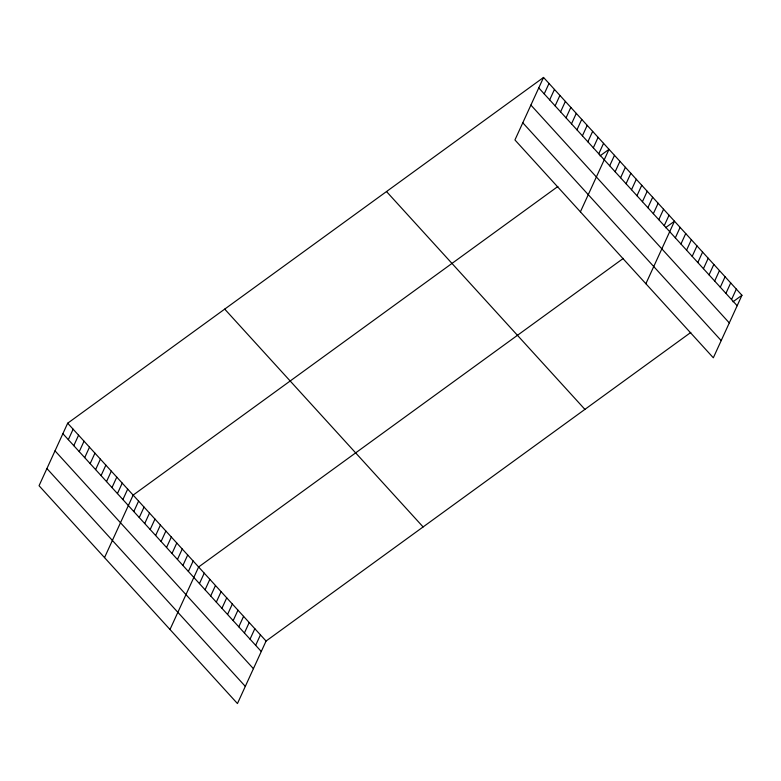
<?xml version="1.0" encoding="UTF-8"?>
<svg xmlns="http://www.w3.org/2000/svg" width="781" height="781" viewBox="0 0 781 781"><rect width="100%" height="100%" fill="white"/><g stroke="black" fill="none" stroke-linecap="round" stroke-linejoin="round"><path stroke-width="1.17" d="M543.547 77.446L514.933 139.955L713.326 357.786L741.95 295.277L543.547 77.446L67.674 423.214L39.05 485.723L237.453 703.554L266.067 641.045L690.804 332.442M68.337 439.664L73.121 429.208M73.795 445.658L78.578 435.193M79.252 451.643L84.036 441.187M84.709 457.637L89.493 447.181M90.157 463.631L94.95 453.165M95.614 469.615L100.407 459.16M101.071 475.609L105.865 465.144M106.528 481.594L111.322 471.138M111.986 487.588L116.769 477.132M117.443 493.582L122.227 483.117M122.9 499.567L127.684 489.111M104.527 557.614L133.141 495.095L557.868 186.493M133.815 511.545L138.598 501.09M139.262 517.539L144.055 507.084M144.719 523.534L149.513 513.068M150.177 529.518L154.97 519.062M155.634 535.512L160.427 525.047M161.091 541.497L165.875 531.041M166.548 547.491L171.332 537.035M172.005 553.485L176.789 543.02M177.463 559.469L182.246 549.014M182.91 565.464L187.704 554.998M188.367 571.448L193.161 560.992M169.994 629.496L198.618 566.986L623.345 258.374M199.448 583.612L204.231 573.156M205.071 589.782L209.855 579.326M210.694 595.962L215.478 585.496M216.308 602.131L221.101 591.666M221.931 608.301L226.724 597.846M227.554 614.471L232.347 604.016M233.177 620.641L237.961 610.186M238.801 626.811L243.584 616.355M244.414 632.991L249.207 622.525M250.037 639.161L254.831 628.705M255.66 645.331L260.454 634.875M544.22 93.896L549.004 83.44M549.668 99.88L554.461 89.424M555.125 105.874L559.918 95.419M560.582 111.868L565.376 101.403M566.04 117.853L570.833 107.397M571.497 123.847L576.28 113.382M576.954 129.831L581.738 119.376M582.411 135.826L587.195 125.37M587.868 141.82L592.652 131.354M593.316 147.804L598.109 137.349M598.773 153.798L603.567 143.333M580.4 211.836L609.024 149.327L600.052 155.849M609.688 165.777L614.481 155.321M615.145 171.771L619.929 161.306M620.602 177.756L625.386 167.3M626.059 183.75L630.843 173.284M631.517 189.734L636.3 179.279M636.964 195.728L641.757 185.273M642.421 201.723L647.215 191.257M647.879 207.707L652.672 197.251M653.336 213.701L658.129 203.236M658.793 219.686L663.577 209.23M664.25 225.68L669.034 215.224M645.877 283.718L674.491 221.208L665.519 227.73M675.331 237.844L680.114 227.378M680.944 244.014L685.738 233.558M686.567 250.184L691.361 239.728M692.191 256.353L696.974 245.898M697.814 262.533L702.597 252.068M703.437 268.703L708.221 258.238M709.05 274.873L713.844 264.417M714.674 281.043L719.467 270.587M720.297 287.213L725.09 276.757M725.92 293.383L730.704 282.927M731.543 299.562L736.327 289.097M732.978 301.788L741.95 295.277M538.763 87.902L737.166 305.732M530.895 105.084L729.298 322.904M522.792 122.783L721.195 340.604M386.507 191.55L584.91 409.381M224.713 309.11L423.107 526.941M67.674 423.214L266.067 641.045M62.88 433.68L261.284 651.5M55.021 450.852L253.415 668.682M46.919 468.551L245.312 686.382"/></g></svg>
